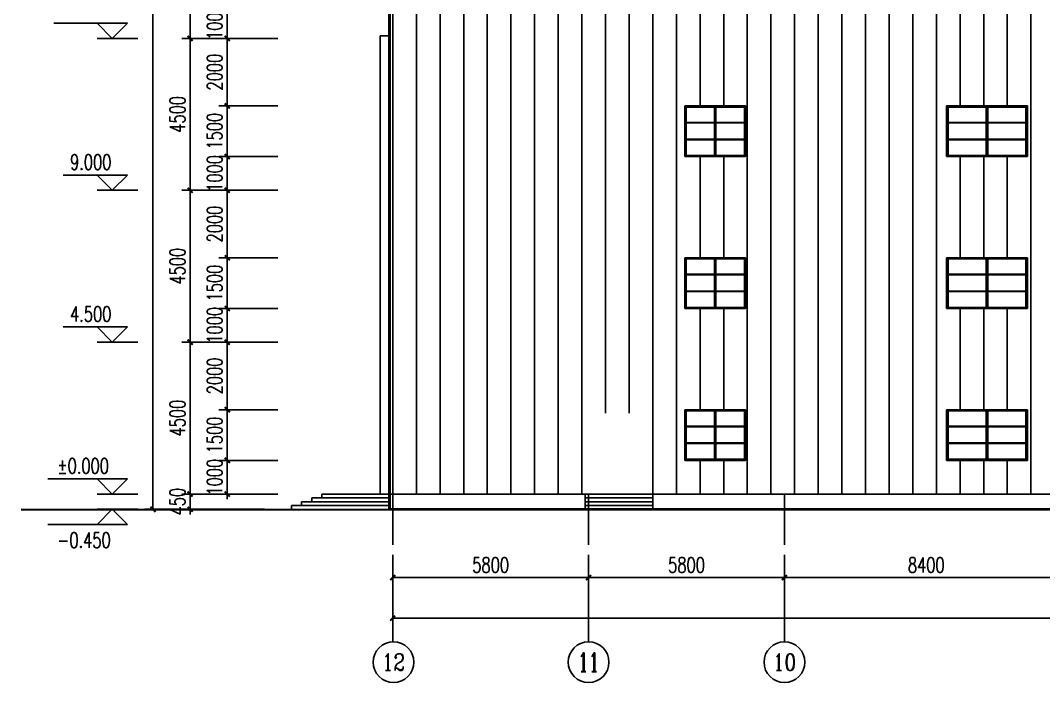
# Model space of a CAD drawing. Extents: x -71925 to 16924, y -5583 to 73800.
# Drawn here: x -71925 to -41627, y -5583 to 14032 of the extents above; entities that cross this region are included whole.
import ezdxf
from ezdxf.enums import TextEntityAlignment as Align

# ---------------------------------------------------------------- set-up
doc = ezdxf.new("R2010")
doc.units = 0
doc.header["$LTSCALE"] = 1000
doc.header["$MEASUREMENT"] = 0
for name, color, linetype in [('3T_GLASS', 5, 'Continuous'), ('AXIS', 3, 'Continuous'), ('AXIS_TEXT', 7, 'Continuous'), ('DIM_ELEV', 3, 'Continuous'), ('E_CURTWALL', 71, 'Continuous'), ('E_FLOOR', 4, 'Continuous'), ('E_LINE', 7, 'Continuous'), ('E_STAIR', 2, 'Continuous'), ('E_WINDOW', 4, 'Continuous'), ('PUB_DIM', 3, 'Continuous'), ('PUB_TEXT', 7, 'Continuous')]:
    doc.layers.add(name, color=color, linetype=linetype)
doc.layers.add('DOTE', color=1, linetype='Continuous', plot=False)
doc.layers.add('outline', color=10, linetype='Continuous', lineweight=50)
doc.styles.add('_TCH_AXIS', font='COMPLEX', dxfattribs={"bigfont": 'GBCBIG'})
doc.styles.add('_TCH_DIM', font='SIMPLEX', dxfattribs={"bigfont": 'GBCBIG'})
doc.styles.add('_TCH_DIM_T3', font='SIMPLEX', dxfattribs={"width": 0.705882, "bigfont": 'GBCBIG'})
doc.dimstyles.new('_TCH_ARCH&&100', dxfattribs={"dimtxt": 297.5, "dimasz": 100, "dimexe": 250, "dimexo": 300, "dimgap": 126.25, "dimtad": 1, "dimdec": 0, "dimzin": 0, "dimdsep": 46, "dimtxsty": '_TCH_DIM_T3', "dimblk": 'ARCHTICK', "dimcen": 0.09, "dimclrt": 7, "dimazin": 2, "dimtfac": 1, "dimtdec": 0, "dimtix": 1, "dimtmove": 2, "dimatfit": 3, "dimfxl": 1, "dimtolj": 1, "dimtzin": 0, "dimarcsym": 0})

# ---------------------------------------------------------------- blocks, each defined once
blk = doc.blocks.new('*U4')
at = {"layer": 'E_WINDOW'}
for p, q in [((48, 1467), (0, 1500)), ((0, 1500), (2400, 1500)), ((0, 0), (0, 1500)), ((2352, 1467), (48, 1467)), ((48, 1467), (48, 33)), ((1176, 1466), (1224, 1466)), ((1176, 34), (1176, 1466)), ((1224, 1466), (1224, 34)), ((2400, 1500), (2352, 1467)), ((2352, 33), (2352, 1467)), ((2400, 1500), (2400, 0)), ((48, 996), (48, 1013)), ((48, 1013), (1176, 1013)), ((1176, 996), (48, 996)), ((1224, 1013), (2352, 1013)), ((2352, 996), (1224, 996)), ((2352, 1013), (2352, 996)), ((48, 500), (48, 517)), ((48, 517), (1176, 517)), ((1176, 500), (48, 500)), ((1224, 517), (2352, 517)), ((2352, 500), (1224, 500)), ((2352, 517), (2352, 500)), ((48, 33), (0, 0)), ((2400, 0), (0, 0)), ((48, 33), (2352, 33)), ((1224, 34), (1176, 34)), ((2352, 33), (2400, 0))]:
    blk.add_line(p, q, dxfattribs=at)
blk = doc.blocks.new('*U11')
at = {"layer": 'E_WINDOW'}
for p, q in [((48, 1467), (0, 1500)), ((0, 1500), (2400, 1500)), ((0, 1500), (0, 0)), ((48, 1467), (2352, 1467)), ((48, 33), (48, 1467)), ((1176, 34), (1176, 1466)), ((1176, 1466), (1224, 1466)), ((1224, 34), (1224, 1466)), ((2400, 1500), (2352, 1467)), ((2352, 1467), (2352, 33)), ((2400, 1500), (2400, 0)), ((1176, 1013), (48, 1013)), ((48, 996), (48, 1013)), ((1176, 996), (48, 996)), ((2352, 1013), (1224, 1013)), ((2352, 996), (1224, 996)), ((2352, 1013), (2352, 996)), ((1176, 517), (48, 517)), ((48, 500), (48, 517)), ((1176, 500), (48, 500)), ((2352, 517), (1224, 517)), ((2352, 500), (1224, 500)), ((2352, 517), (2352, 500)), ((48, 33), (0, 0)), ((2400, 0), (0, 0)), ((2352, 33), (48, 33)), ((1224, 34), (1176, 34)), ((2352, 33), (2400, 0))]:
    blk.add_line(p, q, dxfattribs=at)
blk = doc.blocks.new('*U12')
at = {"layer": 'E_WINDOW'}
for p, q in [((48, 1467), (0, 1500)), ((0, 1500), (2400, 1500)), ((0, 1500), (0, 0)), ((48, 1467), (2352, 1467)), ((48, 33), (48, 1467)), ((1176, 34), (1176, 1466)), ((1176, 1466), (1224, 1466)), ((1224, 34), (1224, 1466)), ((2400, 1500), (2352, 1467)), ((2352, 1467), (2352, 33)), ((2400, 1500), (2400, 0)), ((1176, 1013), (48, 1013)), ((48, 996), (48, 1013)), ((1176, 996), (48, 996)), ((2352, 1013), (1224, 1013)), ((2352, 996), (1224, 996)), ((2352, 1013), (2352, 996)), ((1176, 517), (48, 517)), ((48, 500), (48, 517)), ((1176, 500), (48, 500)), ((2352, 517), (1224, 517)), ((2352, 500), (1224, 500)), ((2352, 517), (2352, 500)), ((48, 33), (0, 0)), ((2400, 0), (0, 0)), ((2352, 33), (48, 33)), ((1224, 34), (1176, 34)), ((2352, 33), (2400, 0))]:
    blk.add_line(p, q, dxfattribs=at)
blk = doc.blocks.new('_ArchTick')
at = {"color": 0, "linetype": 'ByBlock', "const_width": 0.4}
blk.add_lwpolyline([(-0.5, -0.5), (0.5, 0.5)], dxfattribs=at)
blk = doc.blocks.new('*D26')
at = {"layer": 'Defpoints', "color": 0, "transparency": 16777216}
for p in [(-65800, 1000), (-64000, 1000), (-64000, 0)]:
    blk.add_point(p, dxfattribs=at)
at = {"layer": 'PUB_DIM', "color": 0, "lineweight": -2, "transparency": 16777216}
for p, q in [((-64300, 1000), (-66050, 1000)), ((-65800, 1000), (-65800, 1150)), ((-65800, 0), (-65800, 1000)), ((-64300, 0), (-66050, 0)), ((-65800, 0), (-65800, -150))]:
    blk.add_line(p, q, dxfattribs=at)
at = {"layer": 'PUB_DIM', "color": 0, "lineweight": -2, "transparency": 16777216, "xscale": 150, "yscale": 150, "zscale": 150}
for p, rotation in [((-65800, 1000), 270), ((-65800, 0), 90)]:
    blk.add_blockref('_ArchTick', p, dxfattribs=dict(at, rotation=rotation))
at = {"layer": 'PUB_DIM', "color": 7, "transparency": 16777216, "insert": (-66175, 500), "char_height": 450, "attachment_point": 5, "rotation": 90, "style": '_TCH_DIM_T3'}
blk.add_mtext('\\A1;1000', dxfattribs=at)
blk = doc.blocks.new('*D27')
at = {"layer": 'Defpoints', "color": 0, "transparency": 16777216}
for p in [(-65800, 2500), (-64000, 2500), (-64000, 1000)]:
    blk.add_point(p, dxfattribs=at)
at = {"layer": 'PUB_DIM', "color": 0, "lineweight": -2, "transparency": 16777216}
for p, q in [((-64300, 2500), (-66050, 2500)), ((-65800, 1000), (-65800, 2500)), ((-64300, 1000), (-66050, 1000))]:
    blk.add_line(p, q, dxfattribs=at)
at = {"layer": 'PUB_DIM', "color": 0, "lineweight": -2, "transparency": 16777216, "xscale": 150, "yscale": 150, "zscale": 150}
for p, rotation in [((-65800, 2500), 90), ((-65800, 1000), 270)]:
    blk.add_blockref('_ArchTick', p, dxfattribs=dict(at, rotation=rotation))
at = {"layer": 'PUB_DIM', "color": 7, "transparency": 16777216, "insert": (-66175, 1750), "char_height": 450, "attachment_point": 5, "rotation": 90, "style": '_TCH_DIM_T3'}
blk.add_mtext('\\A1;1500', dxfattribs=at)
blk = doc.blocks.new('*D28')
at = {"layer": 'Defpoints', "color": 0, "transparency": 16777216}
for p in [(-65800, 4500), (-64000, 4500), (-64000, 2500)]:
    blk.add_point(p, dxfattribs=at)
at = {"layer": 'PUB_DIM', "color": 0, "lineweight": -2, "transparency": 16777216}
for p, q in [((-64300, 4500), (-66050, 4500)), ((-65800, 2500), (-65800, 4500)), ((-64300, 2500), (-66050, 2500))]:
    blk.add_line(p, q, dxfattribs=at)
at = {"layer": 'PUB_DIM', "color": 0, "lineweight": -2, "transparency": 16777216, "xscale": 150, "yscale": 150, "zscale": 150}
for p, rotation in [((-65800, 4500), 90), ((-65800, 2500), 270)]:
    blk.add_blockref('_ArchTick', p, dxfattribs=dict(at, rotation=rotation))
at = {"layer": 'PUB_DIM', "color": 7, "transparency": 16777216, "insert": (-66175, 3500), "char_height": 450, "attachment_point": 5, "rotation": 90, "style": '_TCH_DIM_T3'}
blk.add_mtext('\\A1;2000', dxfattribs=at)
blk = doc.blocks.new('*D29')
at = {"layer": 'Defpoints', "color": 0, "transparency": 16777216}
for p in [(-65800, 5500), (-64000, 5500), (-64000, 4500)]:
    blk.add_point(p, dxfattribs=at)
at = {"layer": 'PUB_DIM', "color": 0, "lineweight": -2, "transparency": 16777216}
for p, q in [((-64300, 5500), (-66050, 5500)), ((-65800, 5500), (-65800, 5650)), ((-65800, 4500), (-65800, 5500)), ((-64300, 4500), (-66050, 4500)), ((-65800, 4500), (-65800, 4350))]:
    blk.add_line(p, q, dxfattribs=at)
at = {"layer": 'PUB_DIM', "color": 0, "lineweight": -2, "transparency": 16777216, "xscale": 150, "yscale": 150, "zscale": 150}
for p, rotation in [((-65800, 5500), 270), ((-65800, 4500), 90)]:
    blk.add_blockref('_ArchTick', p, dxfattribs=dict(at, rotation=rotation))
at = {"layer": 'PUB_DIM', "color": 7, "transparency": 16777216, "insert": (-66175, 5000), "char_height": 450, "attachment_point": 5, "rotation": 90, "style": '_TCH_DIM_T3'}
blk.add_mtext('\\A1;1000', dxfattribs=at)
blk = doc.blocks.new('*D30')
at = {"layer": 'Defpoints', "color": 0, "transparency": 16777216}
for p in [(-65800, 7000), (-64000, 7000), (-64000, 5500)]:
    blk.add_point(p, dxfattribs=at)
at = {"layer": 'PUB_DIM', "color": 0, "lineweight": -2, "transparency": 16777216}
for p, q in [((-64300, 7000), (-66050, 7000)), ((-65800, 5500), (-65800, 7000)), ((-64300, 5500), (-66050, 5500))]:
    blk.add_line(p, q, dxfattribs=at)
at = {"layer": 'PUB_DIM', "color": 0, "lineweight": -2, "transparency": 16777216, "xscale": 150, "yscale": 150, "zscale": 150}
for p, rotation in [((-65800, 7000), 90), ((-65800, 5500), 270)]:
    blk.add_blockref('_ArchTick', p, dxfattribs=dict(at, rotation=rotation))
at = {"layer": 'PUB_DIM', "color": 7, "transparency": 16777216, "insert": (-66175, 6250), "char_height": 450, "attachment_point": 5, "rotation": 90, "style": '_TCH_DIM_T3'}
blk.add_mtext('\\A1;1500', dxfattribs=at)
blk = doc.blocks.new('*D31')
at = {"layer": 'Defpoints', "color": 0, "transparency": 16777216}
for p in [(-65800, 9000), (-64000, 9000), (-64000, 7000)]:
    blk.add_point(p, dxfattribs=at)
at = {"layer": 'PUB_DIM', "color": 0, "lineweight": -2, "transparency": 16777216}
for p, q in [((-64300, 9000), (-66050, 9000)), ((-65800, 7000), (-65800, 9000)), ((-64300, 7000), (-66050, 7000))]:
    blk.add_line(p, q, dxfattribs=at)
at = {"layer": 'PUB_DIM', "color": 0, "lineweight": -2, "transparency": 16777216, "xscale": 150, "yscale": 150, "zscale": 150}
for p, rotation in [((-65800, 9000), 90), ((-65800, 7000), 270)]:
    blk.add_blockref('_ArchTick', p, dxfattribs=dict(at, rotation=rotation))
at = {"layer": 'PUB_DIM', "color": 7, "transparency": 16777216, "insert": (-66175, 8000), "char_height": 450, "attachment_point": 5, "rotation": 90, "style": '_TCH_DIM_T3'}
blk.add_mtext('\\A1;2000', dxfattribs=at)
blk = doc.blocks.new('*D32')
at = {"layer": 'Defpoints', "color": 0, "transparency": 16777216}
for p in [(-65800, 10000), (-64000, 10000), (-64000, 9000)]:
    blk.add_point(p, dxfattribs=at)
at = {"layer": 'PUB_DIM', "color": 0, "lineweight": -2, "transparency": 16777216}
for p, q in [((-64300, 10000), (-66050, 10000)), ((-65800, 10000), (-65800, 10150)), ((-65800, 9000), (-65800, 10000)), ((-64300, 9000), (-66050, 9000)), ((-65800, 9000), (-65800, 8850))]:
    blk.add_line(p, q, dxfattribs=at)
at = {"layer": 'PUB_DIM', "color": 0, "lineweight": -2, "transparency": 16777216, "xscale": 150, "yscale": 150, "zscale": 150}
for p, rotation in [((-65800, 10000), 270), ((-65800, 9000), 90)]:
    blk.add_blockref('_ArchTick', p, dxfattribs=dict(at, rotation=rotation))
at = {"layer": 'PUB_DIM', "color": 7, "transparency": 16777216, "insert": (-66175, 9500), "char_height": 450, "attachment_point": 5, "rotation": 90, "style": '_TCH_DIM_T3'}
blk.add_mtext('\\A1;1000', dxfattribs=at)
blk = doc.blocks.new('*D33')
at = {"layer": 'Defpoints', "color": 0, "transparency": 16777216}
for p in [(-65800, 11500), (-64000, 11500), (-64000, 10000)]:
    blk.add_point(p, dxfattribs=at)
at = {"layer": 'PUB_DIM', "color": 0, "lineweight": -2, "transparency": 16777216}
for p, q in [((-64300, 11500), (-66050, 11500)), ((-65800, 10000), (-65800, 11500)), ((-64300, 10000), (-66050, 10000))]:
    blk.add_line(p, q, dxfattribs=at)
at = {"layer": 'PUB_DIM', "color": 0, "lineweight": -2, "transparency": 16777216, "xscale": 150, "yscale": 150, "zscale": 150}
for p, rotation in [((-65800, 11500), 90), ((-65800, 10000), 270)]:
    blk.add_blockref('_ArchTick', p, dxfattribs=dict(at, rotation=rotation))
at = {"layer": 'PUB_DIM', "color": 7, "transparency": 16777216, "insert": (-66175, 10750), "char_height": 450, "attachment_point": 5, "rotation": 90, "style": '_TCH_DIM_T3'}
blk.add_mtext('\\A1;1500', dxfattribs=at)
blk = doc.blocks.new('*D34')
at = {"layer": 'Defpoints', "color": 0, "transparency": 16777216}
for p in [(-65800, 13500), (-64000, 13500), (-64000, 11500)]:
    blk.add_point(p, dxfattribs=at)
at = {"layer": 'PUB_DIM', "color": 0, "lineweight": -2, "transparency": 16777216}
for p, q in [((-64300, 13500), (-66050, 13500)), ((-65800, 11500), (-65800, 13500)), ((-64300, 11500), (-66050, 11500))]:
    blk.add_line(p, q, dxfattribs=at)
at = {"layer": 'PUB_DIM', "color": 0, "lineweight": -2, "transparency": 16777216, "xscale": 150, "yscale": 150, "zscale": 150}
for p, rotation in [((-65800, 13500), 90), ((-65800, 11500), 270)]:
    blk.add_blockref('_ArchTick', p, dxfattribs=dict(at, rotation=rotation))
at = {"layer": 'PUB_DIM', "color": 7, "transparency": 16777216, "insert": (-66175, 12500), "char_height": 450, "attachment_point": 5, "rotation": 90, "style": '_TCH_DIM_T3'}
blk.add_mtext('\\A1;2000', dxfattribs=at)
blk = doc.blocks.new('*D35')
at = {"layer": 'Defpoints', "color": 0, "transparency": 16777216}
for p in [(-65800, 14500), (-64000, 14500), (-64000, 13500)]:
    blk.add_point(p, dxfattribs=at)
at = {"layer": 'PUB_DIM', "color": 0, "lineweight": -2, "transparency": 16777216}
for p, q in [((-65800, 14500), (-65800, 14650)), ((-64300, 14500), (-66050, 14500)), ((-65800, 13500), (-65800, 14500)), ((-64300, 13500), (-66050, 13500)), ((-65800, 13500), (-65800, 13350))]:
    blk.add_line(p, q, dxfattribs=at)
at = {"layer": 'PUB_DIM', "color": 0, "lineweight": -2, "transparency": 16777216, "xscale": 150, "yscale": 150, "zscale": 150}
for p, rotation in [((-65800, 14500), 270), ((-65800, 13500), 90)]:
    blk.add_blockref('_ArchTick', p, dxfattribs=dict(at, rotation=rotation))
at = {"layer": 'PUB_DIM', "color": 7, "transparency": 16777216, "insert": (-66175, 14000), "char_height": 450, "attachment_point": 5, "rotation": 90, "style": '_TCH_DIM_T3'}
blk.add_mtext('\\A1;1000', dxfattribs=at)
blk = doc.blocks.new('*D98')
at = {"layer": 'Defpoints', "color": 0, "transparency": 16777216}
for p in [(-66900, 16800), (-64400, 16800), (-64400, 13500)]:
    blk.add_point(p, dxfattribs=at)
at = {"layer": 'PUB_DIM', "color": 0, "lineweight": -2, "transparency": 16777216}
for p, q in [((-64700, 16800), (-67150, 16800)), ((-66900, 13500), (-66900, 16800)), ((-64700, 13500), (-67150, 13500))]:
    blk.add_line(p, q, dxfattribs=at)
at = {"layer": 'PUB_DIM', "color": 0, "lineweight": -2, "transparency": 16777216, "xscale": 150, "yscale": 150, "zscale": 150}
for p, rotation in [((-66900, 16800), 90), ((-66900, 13500), 270)]:
    blk.add_blockref('_ArchTick', p, dxfattribs=dict(at, rotation=rotation))
at = {"layer": 'PUB_DIM', "color": 7, "transparency": 16777216, "insert": (-67275, 15150), "char_height": 450, "attachment_point": 5, "rotation": 90, "style": '_TCH_DIM_T3'}
blk.add_mtext('\\A1;3300', dxfattribs=at)
blk = doc.blocks.new('*D99')
at = {"layer": 'Defpoints', "color": 0, "transparency": 16777216}
for p in [(-66900, 13500), (-64400, 13500), (-64400, 9000)]:
    blk.add_point(p, dxfattribs=at)
at = {"layer": 'PUB_DIM', "color": 0, "lineweight": -2, "transparency": 16777216}
for p, q in [((-64700, 13500), (-67150, 13500)), ((-66900, 9000), (-66900, 13500)), ((-64700, 9000), (-67150, 9000))]:
    blk.add_line(p, q, dxfattribs=at)
at = {"layer": 'PUB_DIM', "color": 0, "lineweight": -2, "transparency": 16777216, "xscale": 150, "yscale": 150, "zscale": 150}
for p, rotation in [((-66900, 13500), 90), ((-66900, 9000), 270)]:
    blk.add_blockref('_ArchTick', p, dxfattribs=dict(at, rotation=rotation))
at = {"layer": 'PUB_DIM', "color": 7, "transparency": 16777216, "insert": (-67275, 11250), "char_height": 450, "attachment_point": 5, "rotation": 90, "style": '_TCH_DIM_T3'}
blk.add_mtext('\\A1;4500', dxfattribs=at)
blk = doc.blocks.new('*D100')
at = {"layer": 'Defpoints', "color": 0, "transparency": 16777216}
for p in [(-66900, 9000), (-64400, 9000), (-64400, 4500)]:
    blk.add_point(p, dxfattribs=at)
at = {"layer": 'PUB_DIM', "color": 0, "lineweight": -2, "transparency": 16777216}
for p, q in [((-64700, 9000), (-67150, 9000)), ((-66900, 4500), (-66900, 9000)), ((-64700, 4500), (-67150, 4500))]:
    blk.add_line(p, q, dxfattribs=at)
at = {"layer": 'PUB_DIM', "color": 0, "lineweight": -2, "transparency": 16777216, "xscale": 150, "yscale": 150, "zscale": 150}
for p, rotation in [((-66900, 9000), 90), ((-66900, 4500), 270)]:
    blk.add_blockref('_ArchTick', p, dxfattribs=dict(at, rotation=rotation))
at = {"layer": 'PUB_DIM', "color": 7, "transparency": 16777216, "insert": (-67275, 6750), "char_height": 450, "attachment_point": 5, "rotation": 90, "style": '_TCH_DIM_T3'}
blk.add_mtext('\\A1;4500', dxfattribs=at)
blk = doc.blocks.new('*D101')
at = {"layer": 'Defpoints', "color": 0, "transparency": 16777216}
for p in [(-66900, 4500), (-64400, 4500), (-64400, 0)]:
    blk.add_point(p, dxfattribs=at)
at = {"layer": 'PUB_DIM', "color": 0, "lineweight": -2, "transparency": 16777216}
for p, q in [((-64700, 4500), (-67150, 4500)), ((-66900, 0), (-66900, 4500)), ((-64700, 0), (-67150, 0))]:
    blk.add_line(p, q, dxfattribs=at)
at = {"layer": 'PUB_DIM', "color": 0, "lineweight": -2, "transparency": 16777216, "xscale": 150, "yscale": 150, "zscale": 150}
for p, rotation in [((-66900, 4500), 90), ((-66900, 0), 270)]:
    blk.add_blockref('_ArchTick', p, dxfattribs=dict(at, rotation=rotation))
at = {"layer": 'PUB_DIM', "color": 7, "transparency": 16777216, "insert": (-67275, 2250), "char_height": 450, "attachment_point": 5, "rotation": 90, "style": '_TCH_DIM_T3'}
blk.add_mtext('\\A1;4500', dxfattribs=at)
blk = doc.blocks.new('*D102')
at = {"layer": 'Defpoints', "color": 0, "transparency": 16777216}
for p in [(-66900, 0), (-64400, 0), (-64400, -450)]:
    blk.add_point(p, dxfattribs=at)
at = {"layer": 'PUB_DIM', "color": 0, "lineweight": -2, "transparency": 16777216}
for p, q in [((-66900, 0), (-66900, 150)), ((-64700, 0), (-67150, 0)), ((-66900, -450), (-66900, 0)), ((-64700, -450), (-67150, -450)), ((-66900, -450), (-66900, -600))]:
    blk.add_line(p, q, dxfattribs=at)
at = {"layer": 'PUB_DIM', "color": 0, "lineweight": -2, "transparency": 16777216, "xscale": 150, "yscale": 150, "zscale": 150}
for p, rotation in [((-66900, 0), 270), ((-66900, -450), 90)]:
    blk.add_blockref('_ArchTick', p, dxfattribs=dict(at, rotation=rotation))
at = {"layer": 'PUB_DIM', "color": 7, "transparency": 16777216, "insert": (-67275, -225), "char_height": 450, "attachment_point": 5, "rotation": 90, "style": '_TCH_DIM_T3'}
blk.add_mtext('\\A1;450', dxfattribs=at)
blk = doc.blocks.new('*D103')
at = {"layer": 'Defpoints', "color": 0, "transparency": 16777216}
for p in [(-68000, 70800), (-64800, 70800), (-64800, -450)]:
    blk.add_point(p, dxfattribs=at)
at = {"layer": 'PUB_DIM', "color": 0, "lineweight": -2, "transparency": 16777216}
for p, q in [((-65100, 70800), (-68250, 70800)), ((-68000, -450), (-68000, 70800)), ((-65100, -450), (-68250, -450))]:
    blk.add_line(p, q, dxfattribs=at)
at = {"layer": 'PUB_DIM', "color": 0, "lineweight": -2, "transparency": 16777216, "xscale": 150, "yscale": 150, "zscale": 150}
for p, rotation in [((-68000, 70800), 90), ((-68000, -450), 270)]:
    blk.add_blockref('_ArchTick', p, dxfattribs=dict(at, rotation=rotation))
at = {"layer": 'PUB_DIM', "color": 7, "transparency": 16777216, "insert": (-68375, 35175), "char_height": 450, "attachment_point": 5, "rotation": 90, "style": '_TCH_DIM_T3'}
blk.add_mtext('\\A1;71250', dxfattribs=at)
blk = doc.blocks.new('*D112')
at = {"layer": 'AXIS', "color": 0, "lineweight": -2, "transparency": 16777216}
for p, q in [((-49300, -1800), (-49300, -2725)), ((-40900, -1800), (-40900, -2725)), ((-49300, -2475), (-40900, -2475))]:
    blk.add_line(p, q, dxfattribs=at)
at = {"layer": 'Defpoints', "color": 0, "transparency": 16777216}
for p in [(-49300, -1500), (-40900, -1500), (-40900, -2475)]:
    blk.add_point(p, dxfattribs=at)
at = {"layer": 'AXIS', "color": 0, "lineweight": -2, "transparency": 16777216, "xscale": 150, "yscale": 150, "zscale": 150, "rotation": 180}
blk.add_blockref('_ArchTick', (-49300, -2475), dxfattribs=at)
at = {"layer": 'AXIS', "color": 0, "lineweight": -2, "transparency": 16777216, "xscale": 150, "yscale": 150, "zscale": 150}
blk.add_blockref('_ArchTick', (-40900, -2475), dxfattribs=at)
at = {"layer": 'AXIS', "color": 7, "transparency": 16777216, "insert": (-45100, -2100), "char_height": 450, "attachment_point": 5, "style": '_TCH_DIM_T3'}
blk.add_mtext('\\A1;8400', dxfattribs=at)
blk = doc.blocks.new('*D113')
at = {"layer": 'AXIS', "color": 0, "lineweight": -2, "transparency": 16777216}
for p, q in [((-55100, -1800), (-55100, -2725)), ((-49300, -1800), (-49300, -2725)), ((-55100, -2475), (-49300, -2475))]:
    blk.add_line(p, q, dxfattribs=at)
at = {"layer": 'Defpoints', "color": 0, "transparency": 16777216}
for p in [(-55100, -1500), (-49300, -1500), (-49300, -2475)]:
    blk.add_point(p, dxfattribs=at)
at = {"layer": 'AXIS', "color": 0, "lineweight": -2, "transparency": 16777216, "xscale": 150, "yscale": 150, "zscale": 150, "rotation": 180}
blk.add_blockref('_ArchTick', (-55100, -2475), dxfattribs=at)
at = {"layer": 'AXIS', "color": 0, "lineweight": -2, "transparency": 16777216, "xscale": 150, "yscale": 150, "zscale": 150}
blk.add_blockref('_ArchTick', (-49300, -2475), dxfattribs=at)
at = {"layer": 'AXIS', "color": 7, "transparency": 16777216, "insert": (-52200, -2100), "char_height": 450, "attachment_point": 5, "style": '_TCH_DIM_T3'}
blk.add_mtext('\\A1;5800', dxfattribs=at)
blk = doc.blocks.new('*D114')
at = {"layer": 'AXIS', "color": 0, "lineweight": -2, "transparency": 16777216}
for p, q in [((-60900, -1800), (-60900, -2725)), ((-55100, -1800), (-55100, -2725)), ((-60900, -2475), (-55100, -2475))]:
    blk.add_line(p, q, dxfattribs=at)
at = {"layer": 'Defpoints', "color": 0, "transparency": 16777216}
for p in [(-60900, -1500), (-55100, -1500), (-55100, -2475)]:
    blk.add_point(p, dxfattribs=at)
at = {"layer": 'AXIS', "color": 0, "lineweight": -2, "transparency": 16777216, "xscale": 150, "yscale": 150, "zscale": 150, "rotation": 180}
blk.add_blockref('_ArchTick', (-60900, -2475), dxfattribs=at)
at = {"layer": 'AXIS', "color": 0, "lineweight": -2, "transparency": 16777216, "xscale": 150, "yscale": 150, "zscale": 150}
blk.add_blockref('_ArchTick', (-55100, -2475), dxfattribs=at)
at = {"layer": 'AXIS', "color": 7, "transparency": 16777216, "insert": (-58000, -2100), "char_height": 450, "attachment_point": 5, "style": '_TCH_DIM_T3'}
blk.add_mtext('\\A1;5800', dxfattribs=at)
blk = doc.blocks.new('*D115')
at = {"layer": 'AXIS', "color": 0, "lineweight": -2, "transparency": 16777216}
for p, q in [((-60900, -2200), (-60900, -3925)), ((11600, -2200), (11600, -3925)), ((-60900, -3675), (11600, -3675))]:
    blk.add_line(p, q, dxfattribs=at)
at = {"layer": 'Defpoints', "color": 0, "transparency": 16777216}
for p in [(-60900, -1900), (11600, -1900), (11600, -3675)]:
    blk.add_point(p, dxfattribs=at)
at = {"layer": 'AXIS', "color": 0, "lineweight": -2, "transparency": 16777216, "xscale": 150, "yscale": 150, "zscale": 150, "rotation": 180}
blk.add_blockref('_ArchTick', (-60900, -3675), dxfattribs=at)
at = {"layer": 'AXIS', "color": 0, "lineweight": -2, "transparency": 16777216, "xscale": 150, "yscale": 150, "zscale": 150}
blk.add_blockref('_ArchTick', (11600, -3675), dxfattribs=at)
at = {"layer": 'AXIS', "color": 7, "transparency": 16777216, "insert": (-24650, -3300), "char_height": 450, "attachment_point": 5, "style": '_TCH_DIM_T3'}
blk.add_mtext('\\A1;72500', dxfattribs=at)

msp = doc.modelspace()

# ---------------------------------------------------------------- hatches: boundary and pattern name
at = {"layer": '3T_GLASS'}
h = msp.add_hatch(dxfattribs=at)
h.set_pattern_fill('饰面砖', color=256, scale=350)
h.set_pattern_definition([(90, (0, 0), (-700, 4e-14), [])])
h.paths.add_polyline_path([(-25850, 2400), (-23450, 2400), (-23450, 0), (-20500, 0), (-20500, 2100), (-18700, 2100), (-18700, 0), (4300, 0), (4300, 2400), (5500, 2400), (5500, 0), (11700, 0), (11700, 4500), (11700, 15000), (370, 15000), (-61000, 15000), (-61000, 4500), (-61000, 0), (-54800, 0), (-54800, 2400), (-53600, 2400), (-53600, 0), (-25850, 0)])
h.paths.add_polyline_path([(-25350, 10000), (-25350, 11500), (-23850, 11500), (-23850, 10000)], flags=16)
h.paths.add_polyline_path([(-25350, 7000), (-23850, 7000), (-23850, 5500), (-25350, 5500)], flags=16)
h.paths.add_polyline_path([(-28500, 10000), (-30900, 10000), (-30900, 11500), (-28500, 11500)], flags=16)
h.paths.add_polyline_path([(-28540, 10016.7), (-30860, 10016.7), (-30860, 11483.3), (-28540, 11483.3)], flags=0)
h.paths.add_polyline_path([(-28500, 7000), (-28500, 5500), (-30900, 5500), (-30900, 7000)], flags=16)
h.paths.add_polyline_path([(-28540, 6983.3), (-28540, 5516.7), (-30860, 5516.7), (-30860, 6983.3)], flags=0)
h.paths.add_polyline_path([(-29650, 10033.2), (-29650, 11417.8), (-28640, 11417.8), (-28640, 10033.2)], flags=0)
h.paths.add_polyline_path([(-28640, 5533.2), (-29650, 5533.2), (-29650, 6917.8), (-28640, 6917.8)], flags=0)
h.paths.add_polyline_path([(-29750, 10083.3), (-30760, 10083.3), (-30760, 11416.7), (-29750, 11416.7)], flags=0)
h.paths.add_polyline_path([(-29750, 6916.7), (-29750, 5583.3), (-30760, 5583.3), (-30760, 6916.7)], flags=0)
h.paths.add_polyline_path([(-20800, 10000), (-20800, 11500), (-18400, 11500), (-18400, 10000)], flags=16)
h.paths.add_polyline_path([(-20800, 7000), (-18400, 7000), (-18400, 5500), (-20800, 5500)], flags=16)
h.paths.add_polyline_path([(-20760, 10016.7), (-20760, 11483.3), (-18440, 11483.3), (-18440, 10016.7)], flags=0)
h.paths.add_polyline_path([(-20760, 6983.3), (-18440, 6983.3), (-18440, 5516.7), (-20760, 5516.7)], flags=0)
h.paths.add_polyline_path([(-20658.7, 10033.2), (-20658.7, 10083.3), (-20660, 10083.3), (-20660, 11417.8), (-19650, 11417.8), (-19650, 10033.2)], flags=0)
h.paths.add_polyline_path([(-19650, 6917.8), (-19650, 5533.2), (-20658.7, 5533.2), (-20658.7, 5583.3), (-20660, 5583.3), (-20660, 6917.8)], flags=0)
h.paths.add_polyline_path([(-19550, 10083.3), (-19550, 11416.7), (-18540, 11416.7), (-18540, 10083.3)], flags=0)
h.paths.add_polyline_path([(-19550, 6916.7), (-18540, 6916.7), (-18540, 5583.3), (-19550, 5583.3)], flags=0)
h.paths.add_polyline_path([(-35500, 10000), (-37900, 10000), (-37900, 11500), (-35500, 11500)], flags=16)
h.paths.add_polyline_path([(-35547.9, 10033.4), (-37852.1, 10033.4), (-37852.1, 11466.6), (-35547.9, 11466.6)], flags=0)
h.paths.add_polyline_path([(-35500, 7000), (-35500, 5500), (-37900, 5500), (-37900, 7000)], flags=16)
h.paths.add_polyline_path([(-35547.9, 6966.6), (-35547.9, 5533.4), (-37852.1, 5533.4), (-37852.1, 6966.6)], flags=0)
h.paths.add_polyline_path([(-35548.2, 10500.4), (-36676, 10500.4), (-36676, 10033.8), (-36724, 10033.8), (-36724, 10500.4), (-37851.8, 10500.4), (-37851.8, 10517.1), (-36724, 10517.1), (-36724, 10995.9), (-37851.8, 10995.9), (-37851.8, 11012.6), (-36724, 11012.6), (-36724, 11466.4), (-36676, 11466.4), (-36676, 11012.6), (-35548.2, 11012.6), (-35548.2, 10995.9), (-36676, 10995.9), (-36676, 10517.1), (-35548.2, 10517.1)], flags=0)
h.paths.add_polyline_path([(-35548.2, 6512.6), (-35548.2, 6495.9), (-36676, 6495.9), (-36676, 6017.1), (-35548.2, 6017.1), (-35548.2, 6000.4), (-36676, 6000.4), (-36676, 5533.8), (-36724, 5533.8), (-36724, 6000.4), (-37851.8, 6000.4), (-37851.8, 6017.1), (-36724, 6017.1), (-36724, 6495.9), (-37851.8, 6495.9), (-37851.8, 6512.6), (-36724, 6512.6), (-36724, 6966.4), (-36676, 6966.4), (-36676, 6512.6)], flags=0)
h.paths.add_polyline_path([(-16300, 7300), (-15500, 7300), (-15500, 6500), (-16300, 6500)], flags=16)
h.paths.add_polyline_path([(-16246.7, 7246.7), (-15553.3, 7246.7), (-15553.3, 6553.3), (-16246.7, 6553.3)], flags=0)
h.paths.add_polyline_path([(-16300, 11000), (-16300, 11800), (-15500, 11800), (-15500, 11000)], flags=16)
h.paths.add_polyline_path([(-16246.7, 11053.3), (-16246.7, 11746.7), (-15553.3, 11746.7), (-15553.3, 11053.3)], flags=0)
h.paths.add_polyline_path([(-35500, 2500), (-35500, 1000), (-37900, 1000), (-37900, 2500)], flags=16)
h.paths.add_polyline_path([(-35547.9, 2466.6), (-35547.9, 1033.4), (-37852.1, 1033.4), (-37852.1, 2466.6)], flags=0)
h.paths.add_polyline_path([(-35548.2, 2012.6), (-35548.2, 1995.9), (-36676, 1995.9), (-36676, 1517.1), (-35548.2, 1517.1), (-35548.2, 1500.4), (-36676, 1500.4), (-36676, 1033.8), (-36724, 1033.8), (-36724, 1500.4), (-37851.8, 1500.4), (-37851.8, 1517.1), (-36724, 1517.1), (-36724, 1995.9), (-37851.8, 1995.9), (-37851.8, 2012.6), (-36724, 2012.6), (-36724, 2466.4), (-36676, 2466.4), (-36676, 2012.6)], flags=0)
h.paths.add_polyline_path([(-16300, 2800), (-15500, 2800), (-15500, 2000), (-16300, 2000)], flags=16)
h.paths.add_polyline_path([(-16246.7, 2746.7), (-15553.3, 2746.7), (-15553.3, 2053.3), (-16246.7, 2053.3)], flags=0)
h.paths.add_polyline_path([(-42100, 10000), (-44500, 10000), (-44500, 11500), (-42100, 11500)], flags=16)
h.paths.add_polyline_path([(-42147.9, 10033.4), (-44452.1, 10033.4), (-44452.1, 11466.6), (-42147.9, 11466.6)], flags=0)
h.paths.add_polyline_path([(-42100, 7000), (-42100, 5500), (-44500, 5500), (-44500, 7000)], flags=16)
h.paths.add_polyline_path([(-42147.9, 6966.6), (-42147.9, 5533.4), (-44452.1, 5533.4), (-44452.1, 6966.6)], flags=0)
h.paths.add_polyline_path([(-42148.2, 10500.4), (-43276, 10500.4), (-43276, 10033.8), (-43324, 10033.8), (-43324, 10500.4), (-44451.8, 10500.4), (-44451.8, 10517.1), (-43324, 10517.1), (-43324, 10995.9), (-44451.8, 10995.9), (-44451.8, 11012.6), (-43324, 11012.6), (-43324, 11466.4), (-43276, 11466.4), (-43276, 11012.6), (-42148.2, 11012.6), (-42148.2, 10995.9), (-43276, 10995.9), (-43276, 10517.1), (-42148.2, 10517.1)], flags=0)
h.paths.add_polyline_path([(-42148.2, 6512.6), (-42148.2, 6495.9), (-43276, 6495.9), (-43276, 6017.1), (-42148.2, 6017.1), (-42148.2, 6000.4), (-43276, 6000.4), (-43276, 5533.8), (-43324, 5533.8), (-43324, 6000.4), (-44451.8, 6000.4), (-44451.8, 6017.1), (-43324, 6017.1), (-43324, 6495.9), (-44451.8, 6495.9), (-44451.8, 6512.6), (-43324, 6512.6), (-43324, 6966.4), (-43276, 6966.4), (-43276, 6512.6)], flags=0)
h.paths.add_polyline_path([(-42100, 2500), (-42100, 1000), (-44500, 1000), (-44500, 2500)], flags=16)
h.paths.add_polyline_path([(-42147.9, 2466.6), (-42147.9, 1033.4), (-44452.1, 1033.4), (-44452.1, 2466.6)], flags=0)
h.paths.add_polyline_path([(-42148.2, 2012.6), (-42148.2, 1995.9), (-43276, 1995.9), (-43276, 1517.1), (-42148.2, 1517.1), (-42148.2, 1500.4), (-43276, 1500.4), (-43276, 1033.8), (-43324, 1033.8), (-43324, 1500.4), (-44451.8, 1500.4), (-44451.8, 1517.1), (-43324, 1517.1), (-43324, 1995.9), (-44451.8, 1995.9), (-44451.8, 2012.6), (-43324, 2012.6), (-43324, 2466.4), (-43276, 2466.4), (-43276, 2012.6)], flags=0)
h.paths.add_polyline_path([(-7200, 7300), (-6400, 7300), (-6400, 6500), (-7200, 6500)], flags=16)
h.paths.add_polyline_path([(-7146.7, 7246.7), (-6453.3, 7246.7), (-6453.3, 6553.3), (-7146.7, 6553.3)], flags=0)
h.paths.add_polyline_path([(-7200, 11000), (-7200, 11800), (-6400, 11800), (-6400, 11000)], flags=16)
h.paths.add_polyline_path([(-7146.7, 11053.3), (-7146.7, 11746.7), (-6453.3, 11746.7), (-6453.3, 11053.3)], flags=0)
h.paths.add_polyline_path([(-7200, 2800), (-6400, 2800), (-6400, 2000), (-7200, 2000)], flags=16)
h.paths.add_polyline_path([(-7146.7, 2746.7), (-6453.3, 2746.7), (-6453.3, 2053.3), (-7146.7, 2053.3)], flags=0)
h.paths.add_polyline_path([(-5850, 10000), (-5850, 11500), (-4350, 11500), (-4350, 10000)], flags=16)
h.paths.add_polyline_path([(-5850, 7000), (-4350, 7000), (-4350, 5500), (-5850, 5500)], flags=16)
h.paths.add_polyline_path([(-5800, 10053.6), (-5800, 11446.4), (-5150, 11446.4), (-5150, 10053.6)], flags=0)
h.paths.add_polyline_path([(-5800, 6946.4), (-5150, 6946.4), (-5150, 5553.6), (-5800, 5553.6)], flags=0)
h.paths.add_polyline_path([(-5850, 2500), (-4350, 2500), (-4350, 1000), (-5850, 1000)], flags=16)
h.paths.add_polyline_path([(-5050, 10053.6), (-5050, 11446.4), (-4400, 11446.4), (-4400, 10053.6)], flags=0)
h.paths.add_polyline_path([(-5050, 6946.4), (-4400, 6946.4), (-4400, 5553.6), (-5050, 5553.6)], flags=0)
h.paths.add_polyline_path([(-5800, 2446.4), (-5150, 2446.4), (-5150, 1053.6), (-5800, 1053.6)], flags=0)
h.paths.add_polyline_path([(-5050, 2446.4), (-4400, 2446.4), (-4400, 1053.6), (-5050, 1053.6)], flags=0)
h.paths.add_polyline_path([(-50450, 10000), (-52250, 10000), (-52250, 11500), (-50450, 11500)], flags=16)
h.paths.add_polyline_path([(-50485.9, 10033.4), (-52214.1, 10033.4), (-52214.1, 11466.6), (-50485.9, 11466.6)], flags=0)
h.paths.add_polyline_path([(-50450, 7000), (-50450, 5500), (-52250, 5500), (-52250, 7000)], flags=16)
h.paths.add_polyline_path([(-50485.9, 6966.6), (-50485.9, 5533.4), (-52214.1, 5533.4), (-52214.1, 6966.6)], flags=0)
h.paths.add_polyline_path([(-50486.1, 10500.4), (-51332, 10500.4), (-51332, 10033.8), (-51368, 10033.8), (-51368, 10500.4), (-52213.9, 10500.4), (-52213.9, 10517.1), (-51368, 10517.1), (-51368, 10995.9), (-52213.9, 10995.9), (-52213.9, 11012.6), (-51368, 11012.6), (-51368, 11466.4), (-51332, 11466.4), (-51332, 11012.6), (-50486.1, 11012.6), (-50486.1, 10995.9), (-51332, 10995.9), (-51332, 10517.1), (-50486.1, 10517.1)], flags=0)
h.paths.add_polyline_path([(-50486.1, 6512.6), (-50486.1, 6495.9), (-51332, 6495.9), (-51332, 6017.1), (-50486.1, 6017.1), (-50486.1, 6000.4), (-51332, 6000.4), (-51332, 5533.8), (-51368, 5533.8), (-51368, 6000.4), (-52213.9, 6000.4), (-52213.9, 6017.1), (-51368, 6017.1), (-51368, 6495.9), (-52213.9, 6495.9), (-52213.9, 6512.6), (-51368, 6512.6), (-51368, 6966.4), (-51332, 6966.4), (-51332, 6512.6)], flags=0)
h.paths.add_polyline_path([(-50450, 2500), (-50450, 1000), (-52250, 1000), (-52250, 2500)], flags=16)
h.paths.add_polyline_path([(-50485.9, 2466.6), (-50485.9, 1033.4), (-52214.1, 1033.4), (-52214.1, 2466.6)], flags=0)
h.paths.add_polyline_path([(-50486.1, 2012.6), (-50486.1, 1995.9), (-51332, 1995.9), (-51332, 1517.1), (-50486.1, 1517.1), (-50486.1, 1500.4), (-51332, 1500.4), (-51332, 1033.8), (-51368, 1033.8), (-51368, 1500.4), (-52213.9, 1500.4), (-52213.9, 1517.1), (-51368, 1517.1), (-51368, 1995.9), (-52213.9, 1995.9), (-52213.9, 2012.6), (-51368, 2012.6), (-51368, 2466.4), (-51332, 2466.4), (-51332, 2012.6)], flags=0)
h.paths.add_polyline_path([(1150, 10000), (1150, 11500), (2950, 11500), (2950, 10000)], flags=16)
h.paths.add_polyline_path([(1185.9, 10033.4), (1185.9, 11466.6), (2914.1, 11466.6), (2914.1, 10033.4)], flags=0)
h.paths.add_polyline_path([(1150, 7000), (2950, 7000), (2950, 5500), (1150, 5500)], flags=16)
h.paths.add_polyline_path([(1185.9, 6966.6), (2914.1, 6966.6), (2914.1, 5533.4), (1185.9, 5533.4)], flags=0)
h.paths.add_polyline_path([(1186.1, 10517.1), (2032, 10517.1), (2032, 10995.9), (1186.1, 10995.9), (1186.1, 11012.6), (2032, 11012.6), (2032, 11466.4), (2068, 11466.4), (2068, 11012.6), (2913.9, 11012.6), (2913.9, 10995.9), (2068, 10995.9), (2068, 10517.1), (2913.9, 10517.1), (2913.9, 10500.4), (2068, 10500.4), (2068, 10033.8), (2032, 10033.8), (2032, 10500.4), (1186.1, 10500.4)], flags=0)
h.paths.add_polyline_path([(1186.1, 6512.6), (2032, 6512.6), (2032, 6966.4), (2068, 6966.4), (2068, 6512.6), (2913.9, 6512.6), (2913.9, 6495.9), (2068, 6495.9), (2068, 6017.1), (2913.9, 6017.1), (2913.9, 6000.4), (2068, 6000.4), (2068, 5533.8), (2032, 5533.8), (2032, 6000.4), (1186.1, 6000.4), (1186.1, 6017.1), (2032, 6017.1), (2032, 6495.9), (1186.1, 6495.9)], flags=0)
h.paths.add_polyline_path([(1150, 2500), (2950, 2500), (2950, 1000), (1150, 1000)], flags=16)
h.paths.add_polyline_path([(1185.9, 2466.6), (2914.1, 2466.6), (2914.1, 1033.4), (1185.9, 1033.4)], flags=0)
h.paths.add_polyline_path([(1186.1, 2012.6), (2032, 2012.6), (2032, 2466.4), (2068, 2466.4), (2068, 2012.6), (2913.9, 2012.6), (2913.9, 1995.9), (2068, 1995.9), (2068, 1517.1), (2913.9, 1517.1), (2913.9, 1500.4), (2068, 1500.4), (2068, 1033.8), (2032, 1033.8), (2032, 1500.4), (1186.1, 1500.4), (1186.1, 1517.1), (2032, 1517.1), (2032, 1995.9), (1186.1, 1995.9)], flags=0)

# ---------------------------------------------------------------- linework, layer by layer
at = {"layer": 'AXIS'}
for p, q in [((-60900, -1900), (-60900, -4375)), ((-55100, -1900), (-55100, -4375)), ((-49300, -1900), (-49300, -4375))]:
    msp.add_line(p, q, dxfattribs=at)
for centre in [(-60878.4, -4977.9), (-55100, -4979), (-49300, -4979)]:
    msp.add_circle(centre, 604, dxfattribs=at)
at = {"layer": 'DIM_ELEV'}
for p, q in [((-68752, 13953), (-70941.6, 13953)), ((-69205, 13500), (-69658.1, 13953)), ((-69205, 13500), (-68752, 13953)), ((-68450, 13500), (-69658.1, 13500)), ((-68752, 9453), (-70663.8, 9453)), ((-69205, 9000), (-69658.1, 9453)), ((-69205, 9000), (-68752, 9453)), ((-68450, 9000), (-69658.1, 9000)), ((-68752, 4953), (-70663.8, 4953)), ((-69205, 4500), (-69658.1, 4953)), ((-69205, 4500), (-68752, 4953)), ((-68450, 4500), (-69658.1, 4500)), ((-68752, 453), (-71115.3, 453)), ((-69205, 0), (-69658.1, 453)), ((-69205, 0), (-68752, 453)), ((-68450, 0), (-69658.1, 0)), ((-69205, -450), (-69658.1, -903)), ((-68450, -450), (-69658.1, -450)), ((-69205, -450), (-68752, -903)), ((-68752, -903), (-71115.3, -903))]:
    msp.add_line(p, q, dxfattribs=at)
at = {"layer": 'DOTE'}
for p, q in [((-60900, 0), (-60900, -1500)), ((-55100, 0), (-55100, -1500)), ((-49300, 0), (-49300, -1500))]:
    msp.add_line(p, q, dxfattribs=at)
at = {"layer": 'E_CURTWALL'}
for p, q in [((-61270, 9000), (-61270, 13575)), ((-61000, 13575), (-61270, 13575)), ((-61270, 4500), (-61270, 9000)), ((-61270, 0), (-61270, 4500)), ((-61120, 0), (-61000, 0))]:
    msp.add_line(p, q, dxfattribs=at)
at = {"layer": 'E_FLOOR'}
msp.add_lwpolyline([(-61000, 0), (11700, 0)], dxfattribs=at)
at = {"layer": 'E_LINE'}
for p, q in [((-61000, 15000), (-61000, 4500)), ((-61000, -450), (-61000, 4500)), ((11700, 0), (-61000, 0)), ((-71905, -450), (16903.8, -470))]:
    msp.add_line(p, q, dxfattribs=at)
at = {"layer": 'E_LINE', "const_width": 40}
msp.add_lwpolyline([(-71905, -470), (16903.8, -470)], dxfattribs=at)
at = {"layer": 'E_STAIR'}
for p, q in [((-63000, 0), (-61120, 0)), ((-63000, 0), (-63000, -112.5)), ((-55200, 0), (-53200, 0)), ((-55200, 0), (-55200, -450)), ((-61000, -225), (-63600, -225)), ((-63600, -225), (-63600, -337.5)), ((-61000, -112.5), (-63300, -112.5)), ((-63300, -112.5), (-63300, -225)), ((-53200, -112.5), (-55200, -112.5)), ((-53200, -225), (-55200, -225)), ((-53200, 0), (-53200, -450)), ((-61000, -337.5), (-63900, -337.5)), ((-63900, -337.5), (-63900, -450)), ((-53200, -337.5), (-55200, -337.5))]:
    msp.add_line(p, q, dxfattribs=at)
at = {"layer": 'outline'}
for p, q in [((-61000, -450), (-61000, 15000)), ((11700, -470), (-61000, -450))]:
    msp.add_line(p, q, dxfattribs=at)

# ---------------------------------------------------------------- block references
at = {"layer": 'E_WINDOW', "xscale": 0.75}
for name, p in [('*U12', (-52250, 10000)), ('*U11', (-52250, 5500)), ('*U4', (-52250, 1000))]:
    msp.add_blockref(name, p, dxfattribs=at)
at = {"layer": 'E_WINDOW'}
for name, p in [('*U12', (-44500, 10000)), ('*U11', (-44500, 5500)), ('*U4', (-44500, 1000))]:
    msp.add_blockref(name, p, dxfattribs=at)

# ---------------------------------------------------------------- texts
at = {"layer": 'AXIS_TEXT', "style": '_TCH_AXIS'}
for s, height, p, p2 in [('12', 495.97, (-61220.9, -5225.9), (-60536, -5225.9)), ('11', 556.86, (-55418.2, -5257.5), (-54781.8, -5257.5)), ('10', 495.97, (-49642.5, -5227), (-48957.5, -5227))]:
    msp.add_text(s, height=height, dxfattribs=at).set_placement(p, p2, align=Align.FIT)
at = {"layer": 'PUB_TEXT', "style": '_TCH_DIM', "width": 0.705882}
for s, p in [('9.000', (-70455.4, 9611.6)), ('4.500', (-70455.4, 5111.6)), ('%%P0.000', (-70828.4, 611.6)), ('-0.450', (-70828.4, -1590.1))]:
    msp.add_text(s, height=449.24, dxfattribs=at).set_placement(p)

# ---------------------------------------------------------------- dimensions: what is measured, and where the dimension line sits
at = {"layer": 'AXIS'}
for p1, p2, distance, picture, middle in [((-60900, -1500), (-55100, -1500), -975, '*D114', (-58000, -2100)), ((-55100, -1500), (-49300, -1500), -975, '*D113', (-52200, -2100)), ((-49300, -1500), (-40900, -1500), -975, '*D112', (-45100, -2100)), ((-60900, -1900), (11600, -1900), -1775, '*D115', (-24650, -3300))]:
    dim = msp.add_aligned_dim(p1=p1, p2=p2, distance=distance, dimstyle='_TCH_ARCH&&100', override={"dimtxt": 450, "dimasz": 150, "dimgap": 150}, dxfattribs=at)
    dim.commit()
    dim.dimension.update_dxf_attribs({"geometry": picture, "text_midpoint": middle})
at = {"layer": 'PUB_DIM'}
for p1, p2, distance, picture, middle in [((-64800, -450), (-64800, 70800), 3200, '*D103', (-68375, 35175)), ((-64400, 13500), (-64400, 16800), 2500, '*D98', (-67275, 15150)), ((-64000, 13500), (-64000, 14500), 1800, '*D35', (-66175, 14000)), ((-64400, 9000), (-64400, 13500), 2500, '*D99', (-67275, 11250)), ((-64000, 11500), (-64000, 13500), 1800, '*D34', (-66175, 12500)), ((-64000, 10000), (-64000, 11500), 1800, '*D33', (-66175, 10750)), ((-64000, 9000), (-64000, 10000), 1800, '*D32', (-66175, 9500)), ((-64400, 4500), (-64400, 9000), 2500, '*D100', (-67275, 6750)), ((-64000, 7000), (-64000, 9000), 1800, '*D31', (-66175, 8000)), ((-64000, 5500), (-64000, 7000), 1800, '*D30', (-66175, 6250)), ((-64000, 4500), (-64000, 5500), 1800, '*D29', (-66175, 5000)), ((-64400, 0), (-64400, 4500), 2500, '*D101', (-67275, 2250)), ((-64000, 2500), (-64000, 4500), 1800, '*D28', (-66175, 3500)), ((-64000, 1000), (-64000, 2500), 1800, '*D27', (-66175, 1750)), ((-64000, 0), (-64000, 1000), 1800, '*D26', (-66175, 500)), ((-64400, -450), (-64400, 0), 2500, '*D102', (-67275, -225))]:
    dim = msp.add_aligned_dim(p1=p1, p2=p2, distance=distance, dimstyle='_TCH_ARCH&&100', override={"dimtxt": 450, "dimasz": 150, "dimgap": 150}, dxfattribs=at)
    dim.commit()
    dim.dimension.update_dxf_attribs({"geometry": picture, "text_midpoint": middle})

doc.saveas('drawing.dxf')
